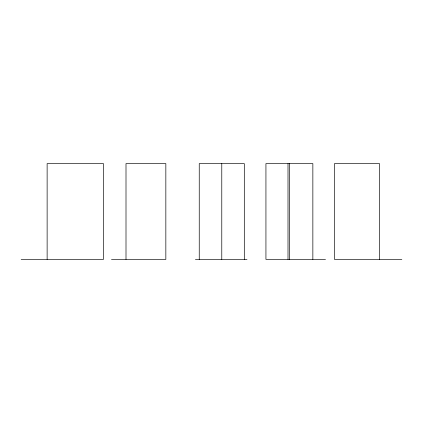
<?xml version="1.0" encoding="UTF-8"?>
<svg xmlns="http://www.w3.org/2000/svg" width="423" height="423" viewBox="0 0 423 423"><rect width="100%" height="100%" fill="white"/><g stroke="black" fill="none" stroke-linecap="round" stroke-linejoin="round"><path stroke-width="0.63" d="M21.15 259.389L103.466 259.389L103.466 163.611L47.127 163.611L47.127 259.389M111.487 259.389L165.842 259.389L165.842 163.611L126.001 163.611L126.001 259.389M195.431 259.389L246.99 259.389M325.493 259.389L265.935 259.389L265.935 163.611L312.856 163.611L312.856 259.389M401.85 259.389L334.456 259.389L334.456 163.611L379.526 163.611L379.526 259.389M289.385 163.611L289.385 259.389M288.005 163.611L288.005 259.389M244.309 259.389L244.309 163.611L199.244 163.611L199.244 259.389M221.779 163.611L221.779 259.389"/></g></svg>
